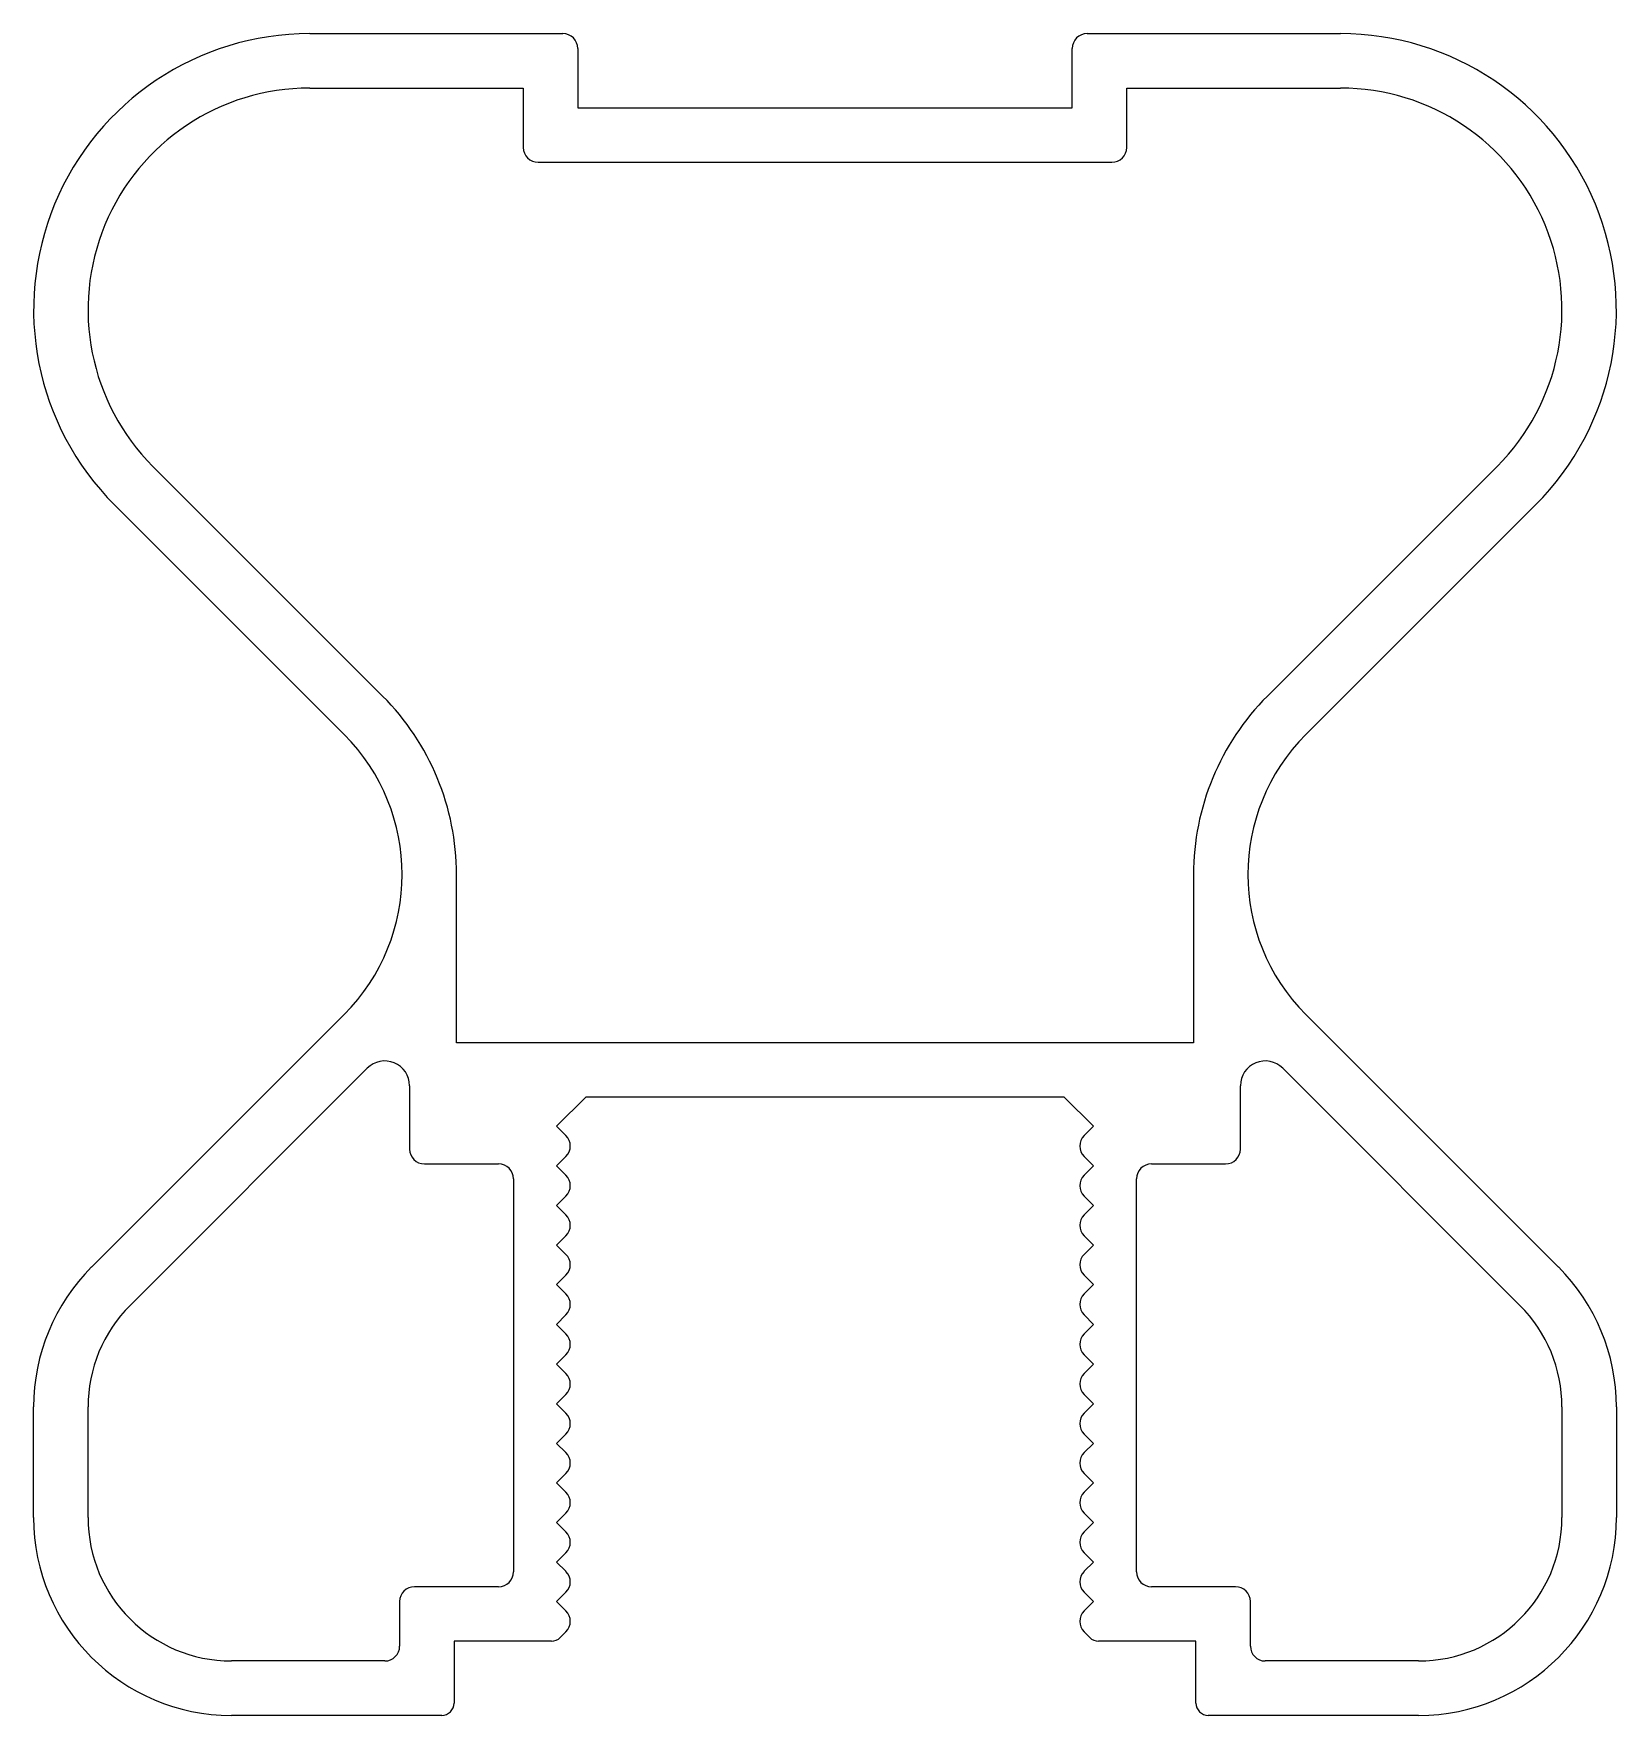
# Model space of a CAD drawing. Extents: x 2075.8 to 2107.8, y 2630.8 to 2664.8.
import ezdxf

# ---------------------------------------------------------------- set-up
doc = ezdxf.new("R2010")
doc.units = 0
doc.layers.get('0').update_dxf_attribs({"linetype": 'CONTINUOUS'})

msp = doc.modelspace()

# ---------------------------------------------------------------- linework, layer by layer
for p, q in [((2081.419, 2664.761), (2086.538, 2664.761)), ((2097.138, 2664.761), (2102.257, 2664.761)), ((2086.838, 2664.461), (2086.838, 2663.261)), ((2096.838, 2663.261), (2096.838, 2664.461)), ((2081.419, 2663.661), (2085.738, 2663.661)), ((2085.738, 2663.661), (2085.738, 2662.461)), ((2097.938, 2662.461), (2097.938, 2663.661)), ((2097.938, 2663.661), (2102.257, 2663.661)), ((2086.838, 2663.261), (2096.838, 2663.261)), ((2086.038, 2662.161), (2097.638, 2662.161)), ((2082.894, 2651.368), (2078.25, 2656.011)), ((2105.425, 2656.011), (2100.782, 2651.368)), ((2082.116, 2650.59), (2077.473, 2655.234)), ((2106.203, 2655.234), (2101.559, 2650.59)), ((2084.388, 2644.361), (2084.388, 2647.761)), ((2099.288, 2647.761), (2099.288, 2644.361)), ((2077.009, 2639.826), (2082.116, 2644.933)), ((2101.559, 2644.933), (2106.666, 2639.826)), ((2099.288, 2644.361), (2084.388, 2644.361)), ((2077.787, 2639.048), (2082.584, 2643.845)), ((2101.091, 2643.845), (2105.888, 2639.048)), ((2083.438, 2643.492), (2083.438, 2642.211)), ((2087.004, 2643.261), (2086.412, 2642.67)), ((2096.672, 2643.261), (2087.004, 2643.261)), ((2097.264, 2642.67), (2096.672, 2643.261)), ((2100.238, 2642.211), (2100.238, 2643.492)), ((2086.412, 2642.67), (2086.6, 2642.482)), ((2097.076, 2642.482), (2097.264, 2642.67)), ((2083.738, 2641.911), (2085.238, 2641.911)), ((2086.6, 2642.058), (2086.412, 2641.87)), ((2086.412, 2641.87), (2086.6, 2641.682)), ((2097.264, 2641.87), (2097.076, 2642.058)), ((2097.076, 2641.682), (2097.264, 2641.87)), ((2098.438, 2641.911), (2099.938, 2641.911)), ((2085.538, 2641.611), (2085.538, 2633.661)), ((2098.138, 2633.661), (2098.138, 2641.611)), ((2086.6, 2641.258), (2086.412, 2641.07)), ((2097.264, 2641.07), (2097.076, 2641.258)), ((2086.412, 2641.07), (2086.6, 2640.882)), ((2097.076, 2640.882), (2097.264, 2641.07)), ((2086.6, 2640.458), (2086.412, 2640.27)), ((2097.264, 2640.27), (2097.076, 2640.458)), ((2086.412, 2640.27), (2086.6, 2640.082)), ((2097.076, 2640.082), (2097.264, 2640.27)), ((2086.6, 2639.658), (2086.412, 2639.47)), ((2086.412, 2639.47), (2086.6, 2639.282)), ((2097.264, 2639.47), (2097.076, 2639.658)), ((2097.076, 2639.282), (2097.264, 2639.47)), ((2086.6, 2638.858), (2086.408, 2638.666)), ((2097.268, 2638.666), (2097.076, 2638.858)), ((2086.408, 2638.666), (2086.6, 2638.474)), ((2097.076, 2638.474), (2097.268, 2638.666)), ((2086.6, 2638.049), (2086.412, 2637.861)), ((2086.412, 2637.861), (2086.6, 2637.674)), ((2097.264, 2637.861), (2097.076, 2638.049)), ((2097.076, 2637.674), (2097.264, 2637.861)), ((2086.6, 2637.249), (2086.412, 2637.061)), ((2086.412, 2637.061), (2086.6, 2636.874)), ((2097.264, 2637.061), (2097.076, 2637.249)), ((2097.076, 2636.874), (2097.264, 2637.061)), ((2075.838, 2634.761), (2075.838, 2636.998)), ((2076.938, 2634.761), (2076.938, 2636.998)), ((2106.738, 2636.998), (2106.738, 2634.761)), ((2107.838, 2636.998), (2107.838, 2634.761)), ((2086.6, 2636.449), (2086.412, 2636.261)), ((2097.264, 2636.261), (2097.076, 2636.449)), ((2086.412, 2636.261), (2086.6, 2636.074)), ((2097.076, 2636.074), (2097.264, 2636.261)), ((2086.6, 2635.649), (2086.412, 2635.461)), ((2086.412, 2635.461), (2086.6, 2635.274)), ((2097.264, 2635.461), (2097.076, 2635.649)), ((2097.076, 2635.274), (2097.264, 2635.461)), ((2086.6, 2634.849), (2086.412, 2634.661)), ((2086.412, 2634.661), (2086.6, 2634.474)), ((2097.264, 2634.661), (2097.076, 2634.849)), ((2097.076, 2634.474), (2097.264, 2634.661)), ((2086.6, 2634.049), (2086.412, 2633.861)), ((2097.264, 2633.861), (2097.076, 2634.049)), ((2086.412, 2633.861), (2086.6, 2633.674)), ((2097.076, 2633.674), (2097.264, 2633.861)), ((2085.238, 2633.361), (2083.538, 2633.361)), ((2100.138, 2633.361), (2098.438, 2633.361)), ((2083.238, 2633.061), (2083.238, 2632.161)), ((2086.6, 2633.249), (2086.412, 2633.061)), ((2086.412, 2633.061), (2086.6, 2632.874)), ((2097.264, 2633.061), (2097.076, 2633.249)), ((2097.076, 2632.874), (2097.264, 2633.061)), ((2100.438, 2632.161), (2100.438, 2633.061)), ((2086.6, 2632.449), (2086.485, 2632.335)), ((2097.19, 2632.335), (2097.076, 2632.449)), ((2084.338, 2632.261), (2084.338, 2631.011)), ((2086.309, 2632.261), (2084.338, 2632.261)), ((2099.338, 2632.261), (2097.367, 2632.261)), ((2099.338, 2631.011), (2099.338, 2632.261)), ((2082.938, 2631.861), (2079.838, 2631.861)), ((2103.838, 2631.861), (2100.738, 2631.861)), ((2084.088, 2630.761), (2079.838, 2630.761)), ((2103.838, 2630.761), (2099.588, 2630.761))]:
    msp.add_line(p, q)
for centre, radius, start, end in [((2081.419, 2659.18), 5.581, 90, 225), ((2086.538, 2664.461), 0.3, 0, 90), ((2097.138, 2664.461), 0.3, 90, 180), ((2102.257, 2659.18), 5.581, 315, 90), ((2081.419, 2659.18), 4.481, 90, 225), ((2102.257, 2659.18), 4.481, 315, 90), ((2086.038, 2662.461), 0.3, 180, 270), ((2097.638, 2662.461), 0.3, 270, 0), ((2079.288, 2647.761), 5.1, 360, 45), ((2104.388, 2647.761), 5.1, 135, 180), ((2079.288, 2647.761), 4, 315, 45), ((2104.388, 2647.761), 4, 135, 225), ((2082.938, 2643.492), 0.5, 0, 135), ((2100.738, 2643.492), 0.5, 45, 180), ((2086.388, 2642.27), 0.3, 315, 45), ((2097.288, 2642.27), 0.3, 135, 225), ((2083.738, 2642.211), 0.3, 180, 270), ((2099.938, 2642.211), 0.3, 270, 0), ((2085.238, 2641.611), 0.3, 0, 90), ((2098.438, 2641.611), 0.3, 90, 180), ((2086.388, 2641.47), 0.3, 315, 45), ((2097.288, 2641.47), 0.3, 135, 225), ((2086.388, 2640.67), 0.3, 315, 45), ((2097.288, 2640.67), 0.3, 135, 225), ((2079.838, 2636.998), 4, 135, 180), ((2086.388, 2639.87), 0.3, 315, 45), ((2097.288, 2639.87), 0.3, 135, 225), ((2103.838, 2636.998), 4, 0, 45), ((2086.388, 2639.07), 0.3, 315, 45), ((2097.288, 2639.07), 0.3, 135, 225), ((2079.838, 2636.998), 2.9, 135, 180), ((2103.838, 2636.998), 2.9, 0, 45), ((2086.388, 2638.261), 0.3, 315, 45), ((2097.288, 2638.261), 0.3, 135, 225), ((2086.388, 2637.461), 0.3, 315, 45), ((2097.288, 2637.461), 0.3, 135, 225), ((2086.388, 2636.661), 0.3, 315, 45), ((2097.288, 2636.661), 0.3, 135, 225), ((2086.388, 2635.861), 0.3, 315, 45), ((2097.288, 2635.861), 0.3, 135, 225), ((2086.388, 2635.061), 0.3, 315, 45), ((2097.288, 2635.061), 0.3, 135, 225), ((2079.838, 2634.761), 4, 180, 270), ((2079.838, 2634.761), 2.9, 180, 270), ((2103.838, 2634.761), 4, 270, 0), ((2103.838, 2634.761), 2.9, 270, 0), ((2086.388, 2634.261), 0.3, 315, 45), ((2097.288, 2634.261), 0.3, 135, 225), ((2085.238, 2633.661), 0.3, 270, 0), ((2086.388, 2633.461), 0.3, 315, 45), ((2097.288, 2633.461), 0.3, 135, 225), ((2098.438, 2633.661), 0.3, 180, 270), ((2083.538, 2633.061), 0.3, 90, 180), ((2100.138, 2633.061), 0.3, 0, 90), ((2086.388, 2632.661), 0.3, 315, 45), ((2097.288, 2632.661), 0.3, 135, 225), ((2086.309, 2632.511), 0.25, 270, 315), ((2097.367, 2632.511), 0.25, 225, 270), ((2082.938, 2632.161), 0.3, 270, 0), ((2100.738, 2632.161), 0.3, 180, 270), ((2084.088, 2631.011), 0.25, 270, 0), ((2099.588, 2631.011), 0.25, 180, 270)]:
    msp.add_arc(centre, radius, start, end)

doc.saveas('drawing.dxf')
